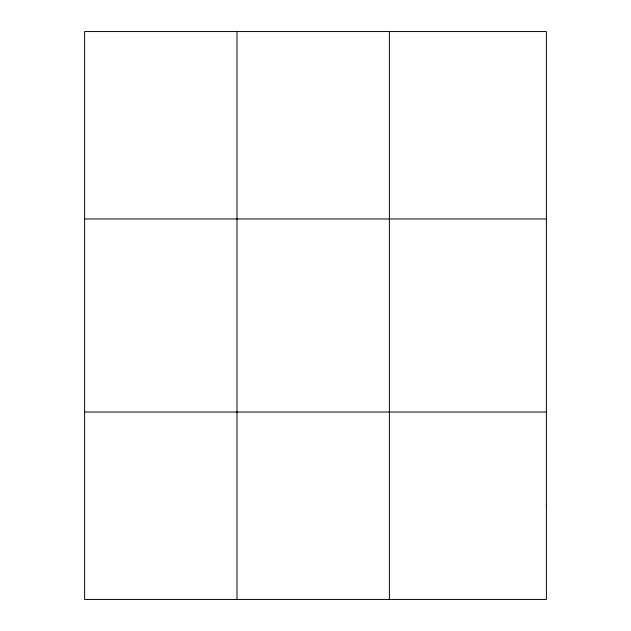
<?xml version="1.0" encoding="UTF-8"?>
<svg xmlns="http://www.w3.org/2000/svg" width="631" height="631" viewBox="0 0 631 631"><rect width="100%" height="100%" fill="white"/><g stroke="black" fill="none" stroke-linecap="round" stroke-linejoin="round"><path stroke-width="0.95" d="M236.996 599.45L236.996 31.55M389.382 599.45L389.382 31.55M84.609 218.957L546.391 218.957M84.609 412.043L546.391 412.043M546.391 505.747L546.391 599.45L84.609 599.45L84.609 31.55L546.391 31.55L546.391 505.747"/></g></svg>
